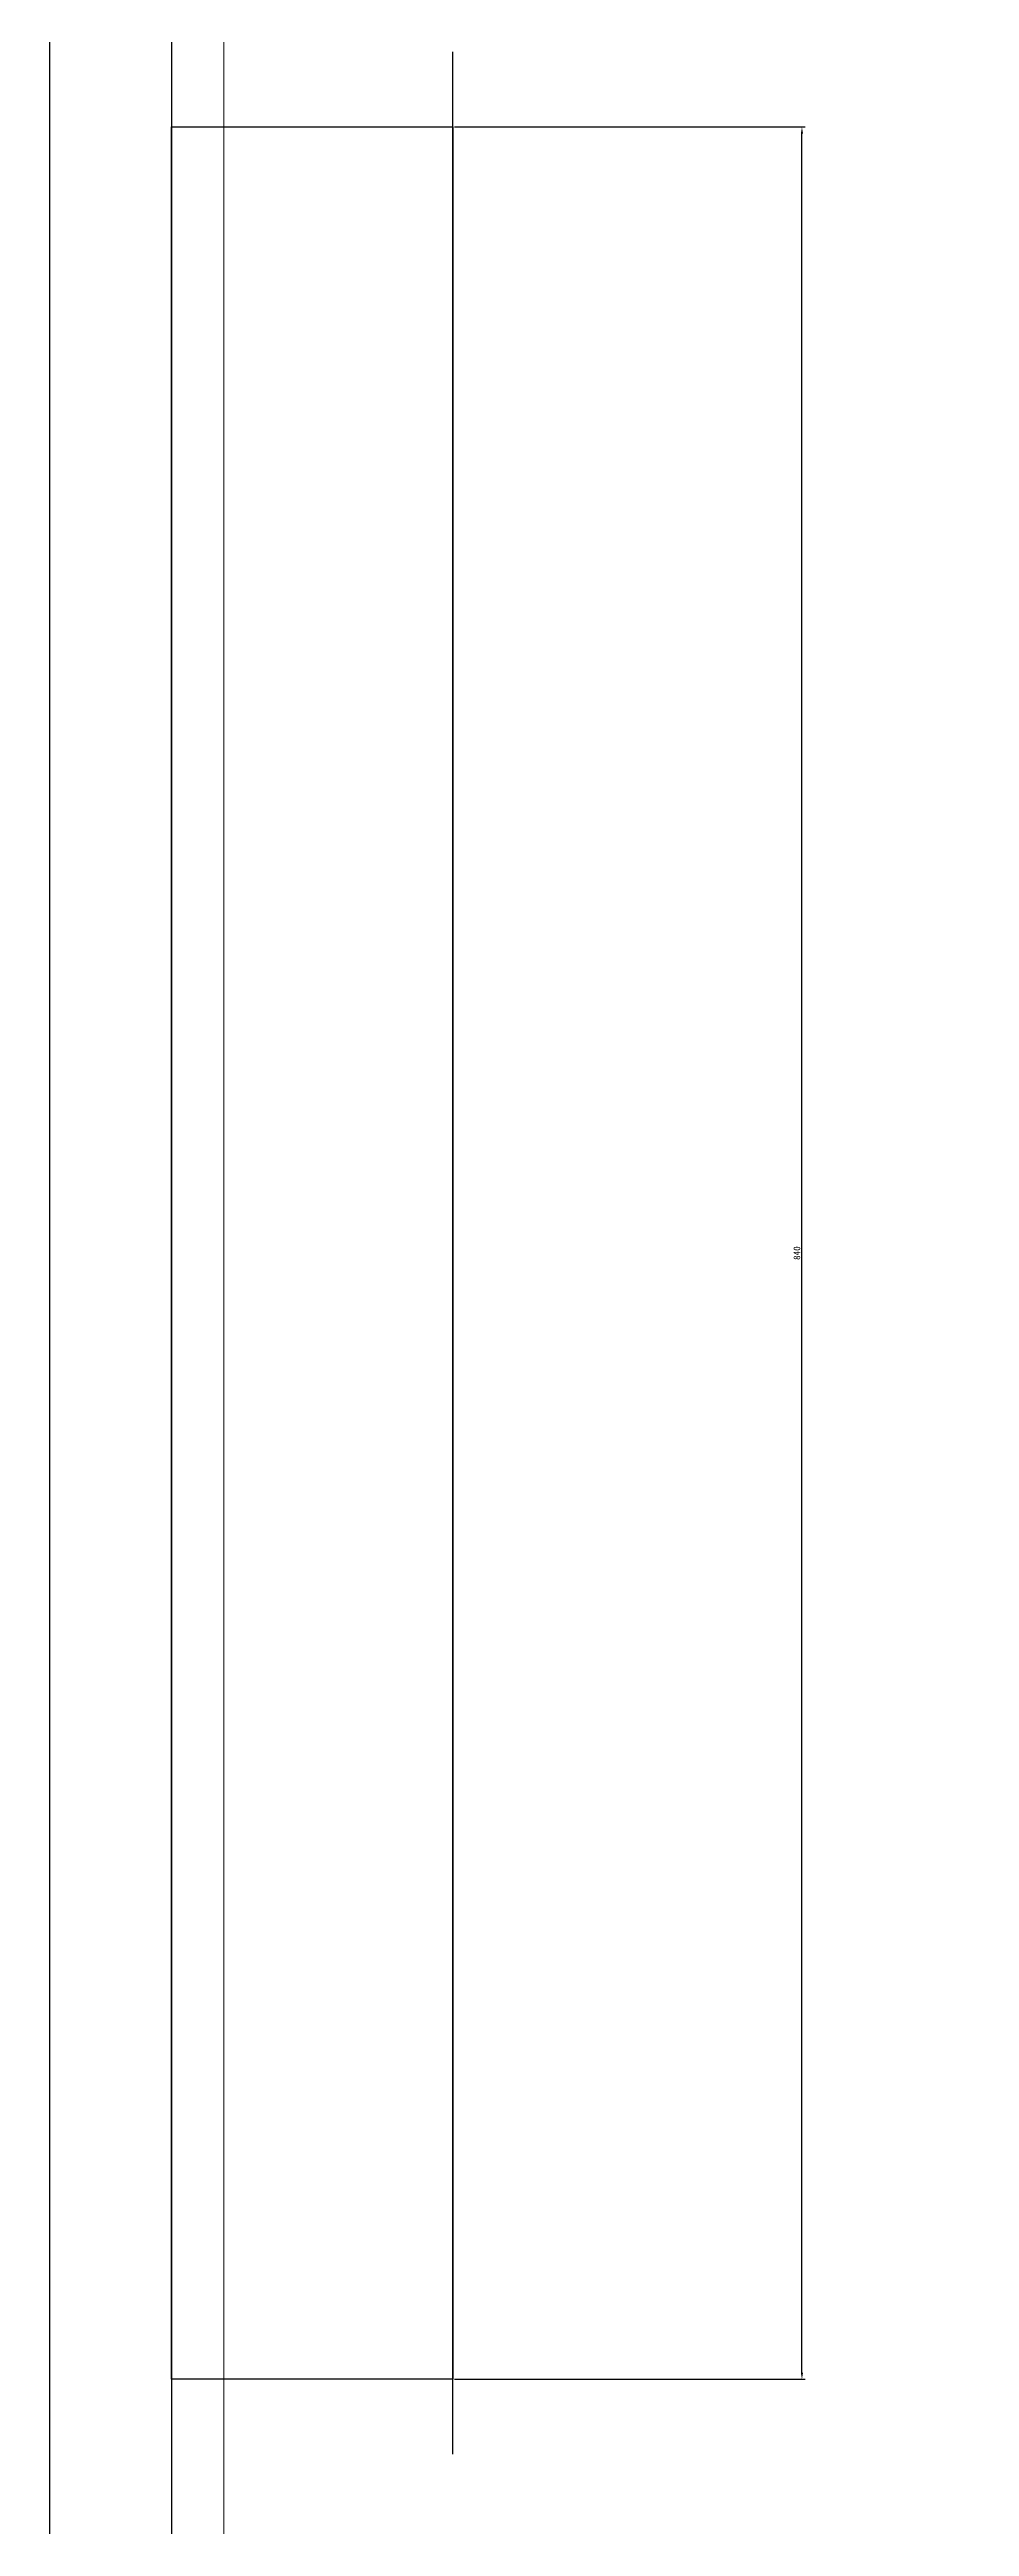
# Model space of a CAD drawing. Header units: millimetres. Extents: x 1188965 to 1321470, y -617248 to -452266.
# Drawn here: x 1307788 to 1308131, y -532765 to -531842 of the extents above; entities that cross this region are included whole.
import ezdxf

# ---------------------------------------------------------------- set-up
doc = ezdxf.new("R2010")
doc.units = ezdxf.units.MM
doc.layers.add('000_CTCI_CR', color=170, linetype='Continuous')
doc.layers.add('MOVING', color=21, linetype='Continuous')
doc.dimstyles.new('ISO-25', dxfattribs={"dimtxt": 2.5, "dimasz": 2.5, "dimexe": 1.25, "dimexo": 0.625, "dimtad": 1, "dimtxsty": 'Standard', "dimcen": 2.5, "dimadec": 0, "dimazin": 0, "dimtfac": 1, "dimtmove": 0, "dimatfit": 3, "dimfxl": 1, "dimarcsym": 0})

# ---------------------------------------------------------------- blocks, each defined once
blk = doc.blocks.new('*D779')
at = {"layer": '000_CTCI_CR', "color": 0, "lineweight": -2, "transparency": 16777216}
for p, q in [((1307939.07, -531870.53), (1308069.89, -531870.53)), ((1308068.64, -532708.03), (1308068.64, -531873.03)), ((1307939.07, -532710.53), (1308069.89, -532710.53))]:
    blk.add_line(p, q, dxfattribs=at)
at = {"layer": '000_CTCI_CR', "color": 0, "transparency": 16777216}
for points in [[(1308068.22, -531873.03), (1308069.06, -531873.03), (1308068.64, -531870.53)], [(1308068.22, -532708.03), (1308069.06, -532708.03), (1308068.64, -532710.53)]]:
    blk.add_solid(points, dxfattribs=at)
at = {"layer": 'Defpoints', "color": 0, "transparency": 16777216}
for p in [(1307938.45, -531870.53), (1308068.64, -531870.53), (1307938.45, -532710.53)]:
    blk.add_point(p, dxfattribs=at)
at = {"layer": '000_CTCI_CR', "color": 0, "transparency": 16777216, "insert": (1308066.77, -532290.53), "char_height": 2.5, "attachment_point": 5, "rotation": 90}
blk.add_mtext('840', dxfattribs=at)

msp = doc.modelspace()

# ---------------------------------------------------------------- linework, layer by layer
at = {"layer": '000_CTCI_CR', "color": 3}
for p, q in [((1307787.946, -531545.027), (1307787.946, -534240.027)), ((1307833.446, -531545.027), (1307833.446, -534240.027)), ((1307938.446, -532738.527), (1307938.446, -531842.527))]:
    msp.add_line(p, q, dxfattribs=at)
msp.add_lwpolyline([(1307833.446, -532710.527), (1307833.446, -531870.527), (1307938.446, -531870.527), (1307938.446, -532710.527)], close=True, dxfattribs=at)
at = {"layer": 'MOVING', "color": 252, "lineweight": 13}
for points in [[(1307787.946, -516908.264), (1307787.946, -540408.264), (1310211.137, -540408.264), (1310211.137, -516908.264)], [(1307852.946, -516973.264), (1307852.946, -540343.264), (1310146.137, -540343.264), (1310146.137, -516973.264)]]:
    msp.add_lwpolyline(points, close=True, dxfattribs=at)

# ---------------------------------------------------------------- dimensions: what is measured, and where the dimension line sits
at = {"layer": '000_CTCI_CR', "color": 3}
dim = msp.add_linear_dim(base=(1308068.641, -531870.527), p1=(1307938.446, -532710.527), p2=(1307938.446, -531870.527), angle=90, dimstyle='ISO-25', override={"dimfxl": 0.18}, dxfattribs=at)
dim.commit()
dim.dimension.update_dxf_attribs({"geometry": '*D779', "text_midpoint": (1308066.766, -532290.527)})

doc.saveas('drawing.dxf')
